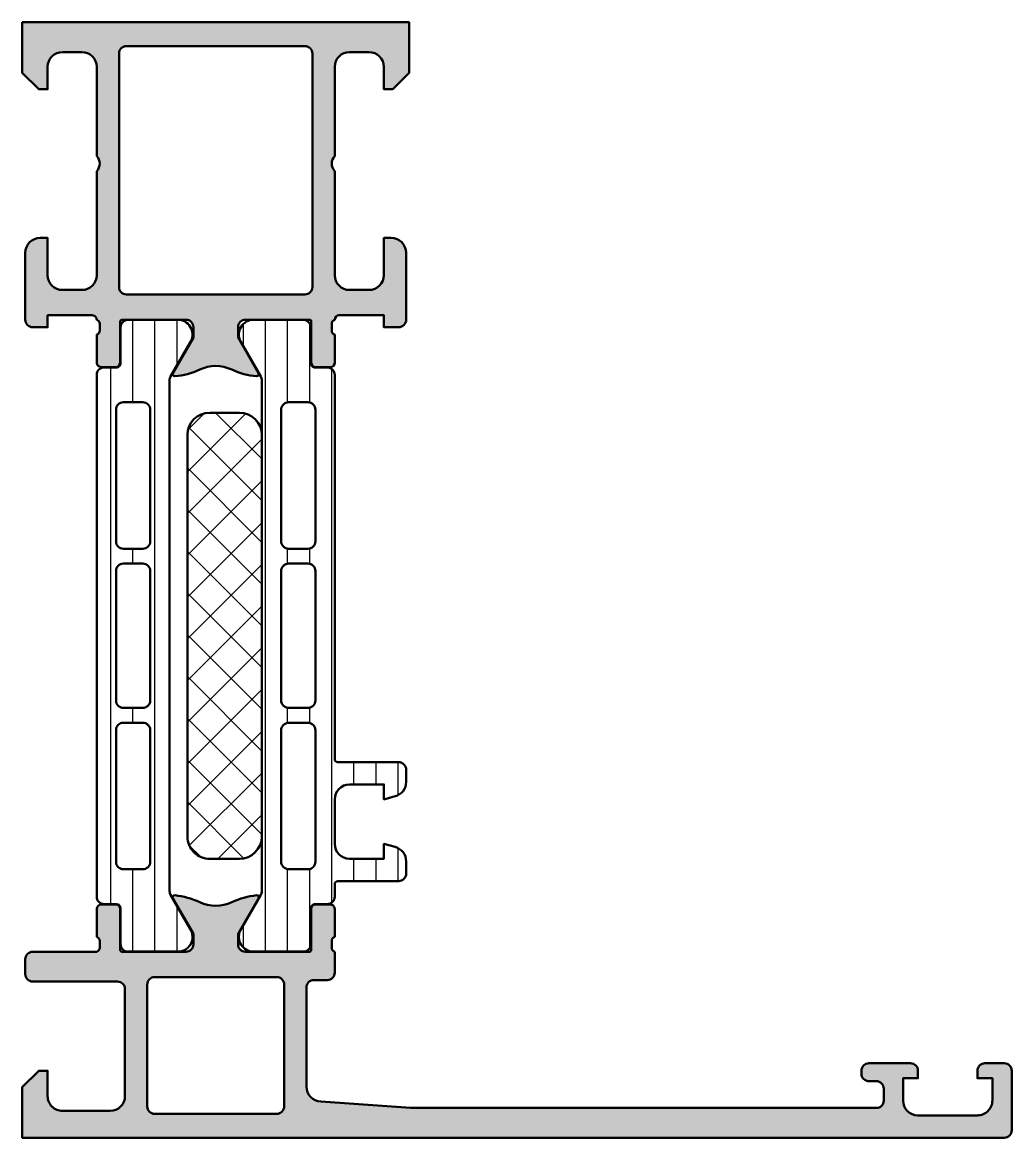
# Model space of a CAD drawing. Extents: x 0 to 66.5, y 0 to 75.
import ezdxf

# ---------------------------------------------------------------- set-up
doc = ezdxf.new("R2010")
doc.units = 0
for name, color, linetype, lineweight in [('0S-Alu contour', 7, 'Continuous', 50), ('0S-Alu hatch', 252, 'Continuous', 25), ('0S-Plastic contour', 254, 'Continuous', 50), ('0S-Plastic hatch', 253, 'Continuous', 25), ('0S-PT contour', 91, 'Continuous', 50), ('0S-PT hatch', 103, 'Continuous', 25)]:
    doc.layers.add(name, color=color, linetype=linetype, lineweight=lineweight)
pattern_1 = [(90, (0, 0), (-1.4859, 0), [])]

# ---------------------------------------------------------------- blocks, each defined once
blk = doc.blocks.new('357420__73B0AA27_0BFA_4C5D_972F_534BCFFB3D1E_')
at = {"layer": '0S-Alu hatch'}
h = blk.add_hatch(color=256, dxfattribs=at)
edge = h.paths.add_edge_path()
edge.add_line((0.7000961060550682, 10.5001670015794), (6.399999916079102, 10.50016700157939))
edge.add_ellipse((6.400003555435736, 10.00017064093603), major_axis=(-0.4999963606566139, 0), ratio=1, start_angle=179.9995829571355, end_angle=270.00041704258604, ccw=False)
edge.add_line((6.899999916079105, 10.00016700157928), (6.899999916079332, 2.799970530174477))
edge.add_ellipse((5.899980092931253, 2.799990353322445), major_axis=(-1.000019823344554, 0), ratio=1, start_angle=90.00113576018077, end_angle=179.9988642393878, ccw=False)
edge.add_line((5.899999916078873, 1.799970530174366), (2.700012123110125, 1.799970530174366))
edge.add_ellipse((2.69998110767923, 2.799939395537656), major_axis=(-0.9999688658442838, 0), ratio=1, start_angle=-0.0017839387354001701, end_angle=90.00177710861908, ccw=False)
edge.add_line((1.700012242319644, 2.799970530174366), (1.699981689453124, 4.500000000000115))
edge.add_line((1.699981689453124, 4.500000000000115), (1.100006103515397, 4.500000000000115))
edge.add_line((1.100006103515397, 4.500000000000115), (2.274e-13, 3.399993896484147))
edge.add_line((2.274e-13, 3.399993896484147), (0, 0))
edge.add_line((0, 0), (66.00000000000001, 1.137e-13))
edge.add_arc((65.99993251248246, 0.5000674875176435), 0.50006749207148, 270.0077324561159, 359.992267543883)
edge.add_line((66.49999999999999, 0.5000000000001278), (66.5, 4.500000000000113))
edge.add_arc((65.99993251248247, 4.499932512482587), 0.5000674920714767, 0.0077324561169704, 89.99226754388734)
edge.add_line((66, 5.000000000000113), (64.699951171875, 5.000000000000113))
edge.add_arc((64.69998807066418, 4.499963101210937), 0.5000369001505963, 90.00422797775568, 179.9957720223886)
edge.add_line((64.199951171875, 4.500000000000113), (64.199951171875, 4.000000000000113))
edge.add_line((64.199951171875, 4.000000000000113), (65.19995117187523, 4.000000000000113))
edge.add_line((65.19995117187523, 4.000000000000113), (65.199951171875, 2.500000000000217))
edge.add_ellipse((64.19998814556857, 2.499963026306543), major_axis=(-0.9999630269899842, 0), ratio=1, start_angle=89.99788148507719, end_angle=180.0021185150526, ccw=False)
edge.add_line((64.199951171875, 1.500000000000111), (60.199951171875, 1.500000000000113))
edge.add_ellipse((60.20002804158417, 2.500076869709289), major_axis=(-1.000076872663424, 0), ratio=1, start_angle=0.004403971451608868, end_angle=89.99559602863252, ccw=False)
edge.add_line((59.199951171875, 2.500000000000113), (59.199951171875, 4.000000000000113))
edge.add_line((59.199951171875, 4.000000000000113), (60.199951171875, 4.000000000000113))
edge.add_line((60.199951171875, 4.000000000000113), (60.199951171875, 4.500000000000127))
edge.add_arc((59.70000864667783, 4.50005747480294), 0.4999425285009028, 359.9934131156214, 450.0065868843893)
edge.add_line((59.69995117187502, 5.00000000000011), (56.89996337890625, 5.000000000000114))
edge.add_arc((56.89996337890628, 4.500000000000091), 0.5000000000000231, 90.00000000000325, 180)
edge.add_line((56.39996337890625, 4.500000000000091), (56.39996337890625, 4.300000000000096))
edge.add_arc((56.89996337890624, 4.300000000000101), 0.4999999999999929, 180, 270.0000000000008)
edge.add_line((56.89996337890625, 3.800000000000109), (57.39996337890646, 3.800000000000111))
edge.add_ellipse((57.39992827974067, 3.299964900834741), major_axis=(-0.5000351003972348, 0), ratio=1, start_angle=180.0040217857437, end_angle=269.9959782141998, ccw=False)
edge.add_line((57.89996337890602, 3.30000000000022), (57.89996337890625, 2.499996948242416))
edge.add_ellipse((57.39994681544697, 2.500013511701575), major_axis=(-0.5000165637336152, 0), ratio=1, start_angle=90.00189796974507, end_angle=179.9981020302675, ccw=False)
edge.add_line((57.39996337890623, 1.999996948242299), (26.09996948242188, 1.999996948242411))
edge.add_line((26.09996948242188, 1.999996948242411), (20.0615118617744, 2.432393580288248))
edge.add_ellipse((20.09996792191834, 3.431613265155136), major_axis=(-0.9999594227703823, 0), ratio=1, start_angle=0, end_angle=87.79599713642813, ccw=False)
edge.add_line((19.10000849914795, 3.431613265155137), (19.10000849914796, 10.09996547570049))
edge.add_ellipse((19.60000849914796, 10.09996547570049), major_axis=(-0.4999999999999965, 0), ratio=1, start_angle=270.0000000000004, end_angle=360, ccw=False)
edge.add_line((19.60000849914795, 10.59996547570049), (20.50000849914795, 10.59996547570049))
edge.add_arc((20.50000849914795, 11.09996547570049), 0.5, 270, 360)
edge.add_line((21.00000849914795, 11.09996547570049), (21.00000849914795, 12.5000296724774))
edge.add_ellipse((21.078844945691, 12.76755026447053), major_axis=(-0.2788950563274398, 0), ratio=1, start_angle=-1.1645893740985116, end_angle=73.58012358050672, ccw=False)
edge.add_line((20.80000749914795, 12.77321867246891), (20.80000749914795, 13.2268126724689))
edge.add_ellipse((21.07887559479113, 13.23247333194596), major_axis=(-0.2789255417371576, 0), ratio=1, start_angle=-73.57540544464553, end_angle=1.1628700728862214, ccw=False)
edge.add_line((21.00000849914795, 13.50001667246891), (21.00000849914795, 15.38002767247742))
edge.add_arc((20.70000849914795, 15.38002767247742), 0.2999999999999971, 0, 90.00000000000067)
edge.add_line((20.70000849914795, 15.68002767247741), (19.72003418010516, 15.68002767247742))
edge.add_arc((19.72003418010516, 15.38002767247742), 0.2999999999999954, 90.00000000000067, 180)
edge.add_line((19.42003418010517, 15.38002767247742), (19.42003418010516, 12.62002967247742))
edge.add_ellipse((19.30003418010516, 12.62002967247742), major_axis=(-0.1200000000000081, 0), ratio=1, start_angle=90, end_angle=180, ccw=False)
edge.add_line((19.30003418010516, 12.50002967247741), (15.00000849914795, 12.50002967247741))
edge.add_ellipse((15.00000849914795, 13.00002967247741), major_axis=(-0.5000000000000018, 0), ratio=1, start_angle=0, end_angle=90, ccw=False)
edge.add_line((14.50000849914795, 13.00002967247741), (14.50000849914795, 13.70002967247741))
edge.add_line((14.50000849914795, 13.70002967247741), (15.88150395677032, 16.09284999550496))
edge.add_arc((15.76188871449966, 16.16190988782911), 0.1381197846482991, 329.999999999999, 455.6225775507931)
edge.add_arc((16.23823174032175, 11.32342081062961), 4.99999999999999, 95.6225775507935, 115.5795029589864)
edge.add_ellipse((13.0000084991484, 18.08832363626758), major_axis=(-2.5, 0), ratio=1, start_angle=64.420497041006, end_angle=115.5795029589863, ccw=False)
edge.add_arc((9.761785257974148, 11.32342081063003), 5.000000000000001, 64.42049704100613, 84.37742244920638)
edge.add_arc((10.23812828379625, 16.16190988782953), 0.1381197846483021, 84.37742244920574, 210.0000000000003)
edge.add_line((10.11851304152559, 16.09284999550538), (11.50000849914795, 13.70002967247783))
edge.add_line((11.50000849914795, 13.70002967247783), (11.50000849914795, 13.00002967247783))
edge.add_ellipse((11.00000849914795, 13.00002967247783), major_axis=(-0.5, 0), ratio=1, start_angle=90.00000000000023, end_angle=180, ccw=False)
edge.add_line((11.00000849914795, 12.50002967247783), (6.699982818190744, 12.50002967247783))
edge.add_ellipse((6.699982818190743, 12.62002967247783), major_axis=(-0.1199999999999992, 0), ratio=1, start_angle=0, end_angle=90.0000000000004, ccw=False)
edge.add_line((6.579982818190744, 12.62002967247783), (6.579982818190743, 15.38002767247784))
edge.add_arc((6.279982818190746, 15.38002767247784), 0.2999999999999971, 0, 90.00000000000033)
edge.add_line((6.279982818190744, 15.68002767247783), (5.300008499147958, 15.68002767247783))
edge.add_arc((5.300008499147958, 15.38002767247783), 0.3000000000000007, 90, 180)
edge.add_line((5.000008499147957, 15.38002767247783), (5.000008499147958, 13.50001667246932))
edge.add_ellipse((4.921141403504792, 13.23247333194638), major_axis=(-0.278925541737147, 0), ratio=1, start_angle=178.8371299271139, end_angle=253.5754054446455, ccw=False)
edge.add_line((5.200009499147958, 13.22681267246932), (5.200009499147958, 12.77321867246931))
edge.add_ellipse((4.921172052604914, 12.76755026447095), major_axis=(-0.2788950563274307, 0), ratio=1, start_angle=106.4198764194916, end_angle=181.1645893740969, ccw=False)
edge.add_line((5.000008499147954, 12.50002967247783), (0.700096106054617, 12.50002967247795))
edge.add_arc((0.7000991807259238, 12.00002662760937), 0.5000030448780278, 90.00035232923295, 179.9996510843221)
edge.add_line((0.2000961358571672, 12.00002967247805), (0.2000961358571658, 11.00016700157939))
edge.add_arc((0.7000991807262001, 11.00017004644825), 0.5000030448783055, 180.0003489156779, 269.9996476707871)
edge = h.paths.add_edge_path()
edge.add_line((8.400016700747072, 2.099973581932179), (8.400016700747074, 10.29996242394267))
edge.add_ellipse((8.900016700747074, 10.29996242394267), major_axis=(-0.5, 0), ratio=1, start_angle=270, end_angle=360, ccw=False)
edge.add_line((8.900016700747074, 10.79996242394267), (17.10001460266357, 10.79996242394267))
edge.add_ellipse((17.10001460266358, 10.29996242394267), major_axis=(-0.5, 0), ratio=1, start_angle=180, end_angle=270.0000000000004, ccw=False)
edge.add_line((17.60001460266358, 10.29996242394267), (17.60001460266358, 2.099973581932177))
edge.add_ellipse((17.10001460266358, 2.09997358193218), major_axis=(-0.5, 0), ratio=1, start_angle=89.9999999999996, end_angle=180, ccw=False)
edge.add_line((17.10001460266357, 1.59997358193218), (8.900016700747072, 1.599973581932179))
edge.add_ellipse((8.900016700747072, 2.099973581932179), major_axis=(-0.5, 0), ratio=1, start_angle=0, end_angle=90, ccw=False)
at = {"layer": '0S-Alu contour', "color": 7}
for points in [[(10.11851304152559, 16.09284999550538), (11.50000849914795, 13.70002967247783), (11.50000849914795, 13.00002967247783)], [(14.50000849914795, 13.00002967247741), (14.50000849914795, 13.70002967247741), (15.88150395677032, 16.09284999550496)], [(5.000008499147957, 15.38002767247783), (5.000008499147958, 13.50001667246932)], [(6.279982818190744, 15.68002767247783), (5.300008499147958, 15.68002767247783)], [(6.579982818190744, 12.62002967247783), (6.579982818190743, 15.38002767247784)], [(19.42003418010517, 15.38002767247742), (19.42003418010516, 12.62002967247742)], [(20.70000849914795, 15.68002767247741), (19.72003418010516, 15.68002767247742)], [(21.00000849914795, 13.50001667246891), (21.00000849914795, 15.38002767247742)], [(5.200009499147958, 13.22681267246932), (5.200009499147958, 12.77321867246931)], [(20.80000749914795, 12.77321867246891), (20.80000749914795, 13.2268126724689)], [(0.2000961358571672, 12.00002967247805), (0.2000961358571658, 11.00016700157939)], [(5.000008499147954, 12.50002967247783), (0.700096106054617, 12.50002967247795)], [(11.00000849914795, 12.50002967247783), (6.699982818190744, 12.50002967247783)], [(19.30003418010516, 12.50002967247741), (15.00000849914795, 12.50002967247741)], [(21.00000849914795, 11.09996547570049), (21.00000849914795, 12.5000296724774)], [(0.7000961060550682, 10.5001670015794), (6.399999916079102, 10.50016700157939)], [(8.900016700747074, 10.79996242394267), (17.10001460266357, 10.79996242394267)], [(19.60000849914795, 10.59996547570049), (20.50000849914795, 10.59996547570049)], [(6.899999916079105, 10.00016700157928), (6.899999916079332, 2.799970530174477)], [(8.400016700747072, 2.099973581932179), (8.400016700747074, 10.29996242394267)], [(17.60001460266358, 10.29996242394267), (17.60001460266358, 2.099973581932177)], [(19.10000849914795, 3.431613265155137), (19.10000849914796, 10.09996547570049)], [(59.69995117187502, 5.00000000000011), (56.89996337890625, 5.000000000000114)], [(66, 5.000000000000113), (64.699951171875, 5.000000000000113)], [(1.700012242319644, 2.799970530174366), (1.699981689453124, 4.500000000000115), (1.100006103515397, 4.500000000000115), (2.274e-13, 3.399993896484147), (0, 0), (66.00000000000001, 1.137e-13)], [(56.39996337890625, 4.500000000000091), (56.39996337890625, 4.300000000000096)], [(56.89996337890625, 3.800000000000109), (57.39996337890646, 3.800000000000111)], [(59.199951171875, 2.500000000000113), (59.199951171875, 4.000000000000113), (60.199951171875, 4.000000000000113), (60.199951171875, 4.500000000000127)], [(64.199951171875, 4.500000000000113), (64.199951171875, 4.000000000000113), (65.19995117187523, 4.000000000000113), (65.199951171875, 2.500000000000217)], [(66.49999999999999, 0.5000000000001278), (66.5, 4.500000000000113)], [(57.89996337890602, 3.30000000000022), (57.89996337890625, 2.499996948242416)], [(57.39996337890623, 1.999996948242299), (26.09996948242188, 1.999996948242411), (20.0615118617744, 2.432393580288248)], [(5.899999916078873, 1.799970530174366), (2.700012123110125, 1.799970530174366)], [(17.10001460266357, 1.59997358193218), (8.900016700747072, 1.599973581932179)], [(64.199951171875, 1.500000000000111), (60.199951171875, 1.500000000000113)]]:
    blk.add_lwpolyline(points, dxfattribs=at)
for centre, radius, start, end in [((10.23812828379625, 16.16190988782953), 0.1381197846483021, 84.37742244920574, 210.0000000000003), ((9.761785257974148, 11.32342081063003), 5.000000000000001, 64.42049704100613, 84.37742244920638), ((16.23823174032175, 11.32342081062961), 4.99999999999999, 95.6225775507935, 115.5795029589864), ((15.76188871449966, 16.16190988782911), 0.1381197846482991, 329.999999999999, 95.6225775507931), ((5.300008499147958, 15.38002767247783), 0.3000000000000007, 90, 180), ((6.279982818190746, 15.38002767247784), 0.2999999999999971, 0, 90.00000000000033), ((19.72003418010516, 15.38002767247742), 0.2999999999999954, 90.00000000000067, 180), ((20.70000849914795, 15.38002767247742), 0.2999999999999971, 0, 90.00000000000067), ((0.7000991807259238, 12.00002662760937), 0.5000030448780278, 90.00035232923295, 179.9996510843221), ((0.7000991807262001, 11.00017004644825), 0.5000030448783055, 180.0003489156779, 269.9996476707871), ((20.50000849914795, 11.09996547570049), 0.5, 270, 0), ((56.89996337890628, 4.500000000000091), 0.5000000000000231, 90.00000000000325, 180), ((59.70000864667783, 4.50005747480294), 0.4999425285009028, 359.9934131156214, 90.0065868843893), ((64.69998807066418, 4.499963101210937), 0.5000369001505963, 90.00422797775568, 179.9957720223886), ((65.99993251248247, 4.499932512482587), 0.5000674920714767, 0.0077324561169704, 89.99226754388734), ((56.89996337890624, 4.300000000000101), 0.4999999999999929, 180, 270.0000000000008), ((65.99993251248246, 0.5000674875176435), 0.50006749207148, 270.0077324561159, 359.992267543883)]:
    blk.add_arc(centre, radius, start, end, dxfattribs=at)
at = {"layer": '0S-Alu contour', "color": 7, "extrusion": (0, 0, -1)}
for centre, radius, start, end in [((-13.0000084991484, 18.08832363626758), 2.5, 244.4204970410137, 295.579502958994), ((-4.921141403504792, 13.23247333194638), 0.278925541737147, 106.4245945553545, 181.1628700728862), ((-4.921172052604914, 12.76755026447095), 0.2788950563274307, 178.8354106259031, 253.5801235805084), ((-11.00000849914795, 13.00002967247783), 0.5, 180, 269.9999999999998), ((-15.00000849914795, 13.00002967247741), 0.5000000000000018, 270, 0), ((-21.078844945691, 12.76755026447053), 0.2788950563274398, 286.4198764194934, 1.164589374098488), ((-21.07887559479113, 13.23247333194596), 0.2789255417371576, 358.8371299271138, 73.57540544464557), ((-6.699982818190743, 12.62002967247783), 0.1199999999999992, 269.9999999999996, 0), ((-19.30003418010516, 12.62002967247742), 0.1200000000000081, 180, 270), ((-6.400003555435736, 10.00017064093603), 0.4999963606566139, 89.99958295741395, 180.0004170428646), ((-8.900016700747074, 10.29996242394267), 0.5, 0, 90), ((-17.10001460266358, 10.29996242394267), 0.5, 89.99999999999959, 180), ((-19.60000849914796, 10.09996547570049), 0.4999999999999965, 0, 89.99999999999959), ((-57.39992827974067, 3.299964900834741), 0.5000351003972348, 90.00402178580023, 179.9959782142563), ((-20.09996792191834, 3.431613265155136), 0.9999594227703823, 272.204002863572, 0), ((-2.69998110767923, 2.799939395537656), 0.9999688658442838, 269.9982228913809, 0.0017839387354142), ((-5.899980092931253, 2.799990353322445), 1.000019823344554, 180.0011357606123, 269.9988642398192), ((-57.39994681544697, 2.500013511701575), 0.5000165637336152, 180.0018979697325, 269.9981020302549), ((-60.20002804158417, 2.500076869709289), 1.000076872663424, 270.0044039713675, 359.9955960285484), ((-64.19998814556857, 2.499963026306543), 0.9999630269899842, 179.9978814849474, 270.0021185149228), ((-8.900016700747072, 2.099973581932179), 0.5, 270, 0), ((-17.10001460266358, 2.09997358193218), 0.5, 180, 270.0000000000004)]:
    blk.add_arc(centre, radius, start, end, dxfattribs=at)
blk = doc.blocks.new('366250__138AEC0D_5591_40CC_8EE8_2FB9324A7623_')
at = {"layer": '0S-PT hatch'}
h = blk.add_hatch(dxfattribs=at)
h.set_pattern_fill('ANSI37', color=256, scale=0.625, angle=90, style=0)
h.set_pattern_definition([(135, (0, 0), (-1.403165018917055, -1.403165018917055), []), (225, (0, 0), (1.403165018917055, -1.403165018917055), [])])
edge = h.paths.add_edge_path()
edge.add_arc((12.59754275094912, 47.25110627744207), 1.5, 90, 180)
edge.add_line((11.09754275094912, 47.25110627744207), (11.09754275094911, 20.25110627744208))
edge.add_arc((12.59754275094911, 20.25110627744208), 1.500000000000003, 180, 270.0000000000001)
edge.add_line((12.59754275094912, 18.75110627744208), (14.59754275094911, 18.75110627744208))
edge.add_arc((14.59754275094911, 20.25110627744208), 1.5, 270.0000000000001, 360)
edge.add_line((16.09754275094911, 20.25110627744208), (16.09754275094912, 47.25110627744207))
edge.add_arc((14.59754275094912, 47.25110627744207), 1.5, 0, 90)
edge.add_line((14.59754275094912, 48.75110627744208), (12.59754275094912, 48.75110627744208))
at = {"layer": '0S-PT contour', "color": 7}
for points in [[(14.59754275094912, 48.75110627744208), (12.59754275094912, 48.75110627744208)], [(11.09754275094912, 47.25110627744207), (11.09754275094911, 20.25110627744208)], [(16.09754275094911, 20.25110627744208), (16.09754275094912, 47.25110627744207)], [(12.59754275094912, 18.75110627744208), (14.59754275094911, 18.75110627744208)]]:
    blk.add_lwpolyline(points, dxfattribs=at)
for centre, radius, start, end in [((12.59754275094912, 47.25110627744207), 1.5, 90, 180), ((14.59754275094912, 47.25110627744207), 1.5, 0, 90), ((12.59754275094911, 20.25110627744208), 1.500000000000003, 180, 270.0000000000001), ((14.59754275094911, 20.25110627744208), 1.5, 270.0000000000001, 0)]:
    blk.add_arc(centre, radius, start, end, dxfattribs=at)
blk = doc.blocks.new('284027__33040FED_1DD2_4036_874A_FB55A384877D___8FEE72D0_3865_44B9_8941_0249F915F040_')
at = {"layer": '0S-Plastic hatch'}
h = blk.add_hatch(dxfattribs=at)
h.set_pattern_fill('ANSI31', color=256, scale=0.4680000000000001, angle=45, style=0)
h.set_pattern_definition(pattern_1)
edge = h.paths.add_edge_path()
edge.add_line((20.99874185858973, 51.2925154481172), (20.99876477990981, 25.4511636264466))
edge.add_arc((21.20290364553184, 25.4552824252859), 0.2041804127758791, 181.1558689438039, 269.5149389343862)
edge.add_line((21.20117509263694, 25.25110932944265), (25.30117509262485, 25.25110932944266))
edge.add_ellipse((25.30117509262485, 24.75110932944271), major_axis=(-0.4999999999999467, 0), ratio=1, start_angle=180, end_angle=270.0000000000004, ccw=False)
edge.add_line((25.8011750926248, 24.7511093294427), (25.80117509262479, 23.92036010605505))
edge.add_ellipse((24.80117509262472, 23.92036010605506), major_axis=(-1.000000000000067, 0), ratio=1, start_angle=104.99999999906561, end_angle=180, ccw=False)
edge.add_line((25.05999413771151, 22.95443427976171), (24.30117509262486, 22.75110932944265))
edge.add_line((24.30117509262486, 22.75110932944265), (24.30117509262486, 23.75110932944265))
edge.add_line((24.30117509262486, 23.75110932944265), (22.00117509263578, 23.75110932944265))
edge.add_arc((22.00288412647752, 22.74698335676506), 1.004127427074073, 90.09751797512311, 179.7701403215255)
edge.add_line((20.99876477990981, 22.75101171261201), (20.99876477990981, 19.7511333584686))
edge.add_arc((22.00288433835771, 19.75523581364429), 1.004127938958017, 180.2340877213095, 269.9024699847285)
edge.add_line((22.00117509263736, 18.75110932944265), (24.30117509262485, 18.75110932944264))
edge.add_line((24.30117509262485, 18.75110932944264), (24.30117509262497, 19.75110932944259))
edge.add_line((24.30117509262497, 19.75110932944259), (25.05999413774731, 19.54778437908386))
edge.add_ellipse((24.80117509262493, 18.58185855280067), major_axis=(-0.9999999999994582, 0), ratio=1, start_angle=180, end_angle=254.9999999988138, ccw=False)
edge.add_line((25.80117509262439, 18.58185855280123), (25.80117509262486, 17.75110932944292))
edge.add_ellipse((25.30117509262485, 17.75110932944265), major_axis=(-0.5000000000000036, 0), ratio=1, start_angle=89.9999999999996, end_angle=180, ccw=False)
edge.add_line((25.30117509262485, 17.25110932944264), (21.20117509263648, 17.25110932944265))
edge.add_arc((21.20117509263648, 17.05110932944266), 0.1999999999999886, 90, 180)
edge.add_line((21.00117509263649, 17.05110932944266), (20.99985454764656, 16.21003708431472))
edge.add_ellipse((20.49985722698078, 16.21001629511207), major_axis=(-0.4999973210979703, 0), ratio=1, start_angle=90.00202407690779, end_angle=180.0023822800019, ccw=False)
edge.add_line((20.49987489028932, 15.71001897432609), (19.68954159374254, 15.70999034784361))
edge.add_arc((19.68955219178449, 15.40999034803081), 0.2999999999999968, 90.0020240769172, 180.0020752885906)
edge.add_line((19.38955219198128, 15.40997948184571), (19.38997107219408, 13.00998111245452))
edge.add_ellipse((18.88997509517908, 13.00996036258809), major_axis=(-0.4999959774455611, 0), ratio=1, start_angle=90.00208723675058, end_angle=180.0023777786117, ccw=False)
edge.add_line((18.88999330960932, 12.5099643854743), (15.41344906999298, 12.50983773791777))
edge.add_ellipse((15.5557238669072, 13.49966096659419), major_axis=(-0.9999960709244792, 0), ratio=1, start_angle=-32.72494080195338, end_angle=81.82046724598621, ccw=False)
edge.add_line((14.71445163624842, 14.04026542068867), (16.03283863403548, 16.3239700219438))
edge.add_arc((15.59981686239481, 16.57395431202055), 0.5000000000000057, 330.0020786985417, 360.0018117430833)
edge.add_line((16.09981686214484, 16.57397012246377), (16.09873054975163, 50.92823783252583))
edge.add_arc((15.59873055000155, 50.92822202208257), 0.5000000000000508, 0.0018117430833341, 30.00207189723085)
edge.add_line((16.03173421125359, 51.17823768027697), (14.71318178179717, 53.46184676952637))
edge.add_ellipse((15.55441484801744, 54.00251216527687), major_axis=(-0.9999960709244797, 0), ratio=1, start_angle=-81.81631665021422, end_angle=32.729091397724176, ccw=False)
edge.add_line((15.41206834713567, 54.99232508474757), (18.88861237838116, 54.99245173231045))
edge.add_ellipse((18.8886305928114, 54.49245575519663), major_axis=(-0.4999959774455875, 0), ratio=1, start_angle=179.9941505605964, end_angle=270.00208723675064, ccw=False)
edge.add_line((19.38862656765132, 54.49240470961906), (19.3883815508035, 52.09251432681124))
edge.add_arc((19.68838154924003, 52.09248369866523), 0.2999999999999983, 179.9941504549235, 270.0020752978848)
edge.add_line((19.68839241547434, 51.79248369886202), (20.49872687418335, 51.79251232540043))
edge.add_ellipse((20.49874453749195, 51.29251500461444), major_axis=(-0.4999973210979737, 0), ratio=1, start_angle=180.0000508192582, end_angle=270.0020240769155, ccw=False)
edge = h.paths.add_edge_path()
edge.add_line((19.69929315977813, 40.10110308596141), (19.69929315977812, 48.9510969787501))
edge.add_arc((19.19929315769049, 48.95109697875012), 0.5000000020876314, 0, 89.99999999999959)
edge.add_line((19.19929315769049, 49.45109698083776), (17.8992788391635, 49.45109698057632))
edge.add_arc((17.89927883926915, 48.95110061991971), 0.4999963606566098, 90.00000001210594, 180)
edge.add_line((17.39928247861254, 48.95110061991971), (17.39928247861254, 40.10109944472201))
edge.add_arc((17.89927883926904, 40.10109944472201), 0.4999963606565033, 180, 270.0000000000012)
edge.add_line((17.89927883926905, 39.60110308406552), (19.19927658493851, 39.60110308407877))
edge.add_arc((19.19929315762082, 40.10110308596141), 0.5000000021573007, 269.998100910504, 360)
edge = h.paths.add_edge_path()
edge.add_line((17.39928247861539, 38.1011030847772), (17.39928247861539, 29.40109698126154))
edge.add_arc((17.89928247861539, 29.40109698126154), 0.4999999999999929, 180, 270)
edge.add_line((17.89928247861539, 28.90109698126155), (19.19929315976774, 28.90109698126154))
edge.add_arc((19.19929315976774, 29.40109698126154), 0.4999999999999965, 270.0000000000004, 360)
edge.add_line((19.69929315976774, 29.40109698126154), (19.69929315976775, 38.10110308477721))
edge.add_arc((19.19929315976775, 38.10110308477722), 0.5000000000000036, 0, 90.0000000000004)
edge.add_line((19.19929315976775, 38.60110308477722), (17.8992824786154, 38.60110308477721))
edge.add_arc((17.8992824786154, 38.1011030847772), 0.5000000000000142, 90.00000000000081, 180)
edge = h.paths.add_edge_path()
edge.add_line((17.39928247860216, 27.40110062061822), (17.3992824786154, 18.55111834356627))
edge.add_arc((17.89929773740445, 18.55111834356627), 0.5000152587890554, 180, 270)
edge.add_line((17.89929773740445, 18.05110308477722), (19.19930841855681, 18.05110308477722))
edge.add_arc((19.19930841855681, 18.55108782598814), 0.4999847412109269, 269.9999999999996, 360)
edge.add_line((19.69929315976774, 18.55108782598815), (19.69929315976774, 27.40109697944858))
edge.add_arc((19.19929315768012, 27.40109697944858), 0.5000000020876209, 0, 89.9999999994162)
edge.add_line((19.19929315768521, 27.9010969815362), (17.89927883925872, 27.90109698127479))
edge.add_arc((17.89927883925872, 27.40110062061822), 0.4999963606565672, 90, 180)
at = {"layer": '0S-Alu contour', "color": 7}
for points in [[(17.39928247861254, 48.95110061991971), (17.39928247861254, 40.10109944472201)], [(19.19929315769049, 49.45109698083776), (17.8992788391635, 49.45109698057632)], [(19.69929315977813, 40.10110308596141), (19.69929315977812, 48.9510969787501)], [(17.89927883926905, 39.60110308406552), (19.19927658493851, 39.60110308407877)], [(19.19929315976775, 38.60110308477722), (17.8992824786154, 38.60110308477721)], [(17.39928247861539, 38.1011030847772), (17.39928247861539, 29.40109698126154)], [(19.69929315976774, 29.40109698126154), (19.69929315976775, 38.10110308477721)], [(17.89928247861539, 28.90109698126155), (19.19929315976774, 28.90109698126154)], [(19.19929315768521, 27.9010969815362), (17.89927883925872, 27.90109698127479)], [(17.39928247860216, 27.40110062061822), (17.3992824786154, 18.55111834356627)], [(19.69929315976774, 18.55108782598815), (19.69929315976774, 27.40109697944858)], [(17.89929773740445, 18.05110308477722), (19.19930841855681, 18.05110308477722)]]:
    blk.add_lwpolyline(points, dxfattribs=at)
for centre, radius, start, end in [((17.89927883926915, 48.95110061991971), 0.4999963606566098, 90.00000001210594, 180), ((19.19929315769049, 48.95109697875012), 0.5000000020876314, 0, 89.99999999999959), ((17.89927883926904, 40.10109944472201), 0.4999963606565033, 180, 270.0000000000012), ((19.19929315762082, 40.10110308596141), 0.5000000021573007, 269.998100910504, 0), ((17.8992824786154, 38.1011030847772), 0.5000000000000142, 90.00000000000081, 180), ((19.19929315976775, 38.10110308477722), 0.5000000000000036, 0, 90.0000000000004), ((17.89928247861539, 29.40109698126154), 0.4999999999999929, 180, 270), ((19.19929315976774, 29.40109698126154), 0.4999999999999965, 270.0000000000004, 0), ((17.89927883925872, 27.40110062061822), 0.4999963606565672, 90, 180), ((19.19929315768012, 27.40109697944858), 0.5000000020876209, 0, 89.9999999994162), ((17.89929773740445, 18.55111834356627), 0.5000152587890554, 180, 270), ((19.19930841855681, 18.55108782598814), 0.4999847412109269, 269.9999999999996, 0)]:
    blk.add_arc(centre, radius, start, end, dxfattribs=at)
at = {"layer": '0S-Plastic contour', "color": 7}
for points in [[(15.41206834713567, 54.99232508474757), (18.88861237838116, 54.99245173231045)], [(19.38862656765132, 54.49240470961906), (19.3883815508035, 52.09251432681124)], [(16.03173421125359, 51.17823768027697), (14.71318178179717, 53.46184676952637)], [(19.68839241547434, 51.79248369886202), (20.49872687418335, 51.79251232540043)], [(20.99874185858973, 51.2925154481172), (20.99876477990981, 25.4511636264466)], [(16.09981686214484, 16.57397012246377), (16.09873054975163, 50.92823783252583)], [(21.20117509263694, 25.25110932944265), (25.30117509262485, 25.25110932944266)], [(25.8011750926248, 24.7511093294427), (25.80117509262479, 23.92036010605505)], [(25.05999413771151, 22.95443427976171), (24.30117509262486, 22.75110932944265), (24.30117509262486, 23.75110932944265), (22.00117509263578, 23.75110932944265)], [(20.99876477990981, 22.75101171261201), (20.99876477990981, 19.7511333584686)], [(22.00117509263736, 18.75110932944265), (24.30117509262485, 18.75110932944264), (24.30117509262497, 19.75110932944259), (25.05999413774731, 19.54778437908386)], [(25.80117509262439, 18.58185855280123), (25.80117509262486, 17.75110932944292)], [(25.30117509262485, 17.25110932944264), (21.20117509263648, 17.25110932944265)], [(21.00117509263649, 17.05110932944266), (20.99985454764656, 16.21003708431472)], [(14.71445163624842, 14.04026542068867), (16.03283863403548, 16.3239700219438)], [(19.38955219198128, 15.40997948184571), (19.38997107219408, 13.00998111245452)], [(20.49987489028932, 15.71001897432609), (19.68954159374254, 15.70999034784361)], [(18.88999330960932, 12.5099643854743), (15.41344906999298, 12.50983773791777)]]:
    blk.add_lwpolyline(points, dxfattribs=at)
at = {"layer": '0S-Plastic contour', "color": 7, "extrusion": (0, 0, -1)}
for centre, radius, start, end in [((-15.55441484801744, 54.00251216527687), 0.9999960709244797, 327.2709086022758, 81.81631665021425), ((-18.8886305928114, 54.49245575519663), 0.4999959774455876, 89.99791276324936, 180.0058494394036), ((-20.49874453749195, 51.29251500461444), 0.4999973210979737, 89.99797592308445, 179.9999491807418), ((-25.30117509262485, 24.75110932944271), 0.4999999999999467, 89.99999999999959, 180), ((-24.80117509262472, 23.92036010605506), 1.000000000000067, 180, 255.0000000009344), ((-24.80117509262493, 18.58185855280067), 0.9999999999994582, 105.0000000011862, 180), ((-25.30117509262485, 17.75110932944265), 0.5000000000000036, 180, 270.0000000000004), ((-20.49985722698078, 16.21001629511207), 0.4999973210979704, 179.9976177199981, 269.9979759230922), ((-15.5557238669072, 13.49966096659419), 0.9999960709244792, 278.1795327540138, 32.72494080195339), ((-18.88997509517908, 13.00996036258809), 0.4999959774455611, 179.9976222213883, 269.9979127632494)]:
    blk.add_arc(centre, radius, start, end, dxfattribs=at)
at = {"layer": '0S-Plastic contour', "color": 7}
for centre, radius, start, end in [((19.68838154924003, 52.09248369866523), 0.2999999999999983, 179.9941504549235, 270.0020752978848), ((15.59873055000155, 50.92822202208257), 0.5000000000000508, 0.0018117430833341, 30.00207189723085), ((21.20290364553184, 25.4552824252859), 0.2041804127758791, 181.1558689438039, 269.5149389343862), ((22.00288412647752, 22.74698335676506), 1.004127427074073, 90.09751797512311, 179.7701403215255), ((22.00288433835771, 19.75523581364429), 1.004127938958017, 180.2340877213095, 269.9024699847285), ((21.20117509263648, 17.05110932944266), 0.1999999999999886, 90, 180), ((15.59981686239481, 16.57395431202055), 0.5000000000000057, 330.0020786985417, 0.0018117430833341), ((19.68955219178449, 15.40999034803081), 0.2999999999999968, 90.0020240769172, 180.0020752885906)]:
    blk.add_arc(centre, radius, start, end, dxfattribs=at)
blk = doc.blocks.new('284027__6295E249_8BC3_40E7_A21D_A1E25922A18D___7225F9A5_578E_41BD_8CE7_7CC8CCE511EA_')
at = {"layer": '0S-Plastic hatch'}
h = blk.add_hatch(dxfattribs=at)
h.set_pattern_fill('ANSI31', color=256, scale=0.4680000000000001, angle=45, style=0)
h.set_pattern_definition(pattern_1)
edge = h.paths.add_edge_path()
edge.add_line((4.998753296261079, 51.29235625526818), (4.999865985749884, 16.20985754576579))
edge.add_arc((5.499863306596387, 16.20987340386518), 0.4999973210979844, 180.0018172140356, 270.0020240769152)
edge.add_line((5.499880969904989, 15.70987608307919), (6.310215696802736, 15.70990470962718))
edge.add_ellipse((6.310226294848298, 15.40990470981438), major_axis=(-0.2999999999999952, 0), ratio=1, start_angle=180.0020752978986, end_angle=270.0020240776064, ccw=False)
edge.add_line((6.610226294651502, 15.40991557604879), (6.609981274070682, 13.00991718266517))
edge.add_arc((7.109977251276918, 13.00993265328298), 0.4999959774455781, 180.0017728165192, 270.0020872367505)
edge.add_line((7.109995465707158, 12.50993667616917), (10.58653949695266, 12.51006332373204))
edge.add_arc((10.44419299607089, 13.49987624320274), 0.9999960709244813, 278.1836833497853, 392.7290913977267)
edge.add_line((11.28542606229113, 14.04054163895328), (9.966873632834734, 16.32415072820264))
edge.add_ellipse((10.39987729408678, 16.57416638639704), major_axis=(-0.5000000000000542, 0), ratio=1, start_angle=0.0018117430832944592, end_angle=30.00207189723062, ccw=False)
edge.add_line((9.899877294336694, 16.57415057595383), (9.898790981943494, 50.92841828601597))
edge.add_ellipse((10.39879098169355, 50.92843409645906), major_axis=(-0.500000000000026, 0), ratio=1, start_angle=-29.997921301458916, end_angle=0.0018117430832944592, ccw=False)
edge.add_line((9.965769210052862, 51.17841838653583), (11.28415620783992, 53.46212298779094))
edge.add_arc((10.44288397718113, 54.00272744188542), 0.9999960709244833, 327.2750591980468, 441.8204672459867)
edge.add_line((10.58515877409534, 54.99255067056184), (7.108614534479016, 54.99242402300532))
edge.add_arc((7.108632748909259, 54.49242804589152), 0.4999959774455663, 90.00208723675075, 180.0100001036723)
edge.add_line((6.608636779079224, 54.49234077922679), (6.609055647734549, 52.09245042051018))
edge.add_ellipse((6.309055652303845, 52.0923980604488), major_axis=(-0.2999999999999971, 0), ratio=1, start_angle=90.00202407656451, end_angle=180.010000035117, ccw=False)
edge.add_line((6.309066250343952, 51.792398060636), (5.498732953798953, 51.79236943415352))
edge.add_arc((5.49875061710756, 51.29237211336755), 0.4999973210979595, 90.00202407691594, 180.0018172140356)
edge = h.paths.add_edge_path()
edge.add_line((8.599325365472938, 48.95127006491335), (8.599325365486182, 40.10128778786141))
edge.add_ellipse((8.099329004829613, 40.10128778786141), major_axis=(-0.4999963606565672, 0), ratio=1, start_angle=90, end_angle=180, ccw=False)
edge.add_line((8.099329004829613, 39.60129142720484), (6.79931468640312, 39.60129142694343))
edge.add_ellipse((6.799314686408214, 40.10129142903104), major_axis=(-0.5000000020876172, 0), ratio=1, start_angle=0, end_angle=89.99999999941627, ccw=False)
edge.add_line((6.299314684320597, 40.10129142721294), (6.299314684320593, 48.95130058249147))
edge.add_ellipse((6.799299425531524, 48.95130058249147), major_axis=(-0.4999847412109304, 0), ratio=1, start_angle=270, end_angle=360, ccw=False)
edge.add_line((6.799299425531524, 49.4512853237024), (8.099310106683882, 49.4512853237024))
edge.add_ellipse((8.099310106683882, 48.95127006491335), major_axis=(-0.5000152587890554, 0), ratio=1, start_angle=180, end_angle=270, ccw=False)
edge = h.paths.add_edge_path()
edge.add_line((6.299314684320579, 29.4012853237024), (6.299314684320593, 38.10129142721809))
edge.add_ellipse((6.799314684320593, 38.10129142721809), major_axis=(-0.5, 0), ratio=1, start_angle=270, end_angle=360, ccw=False)
edge.add_line((6.799314684320593, 38.60129142721809), (8.099325365472948, 38.60129142721808))
edge.add_ellipse((8.099325365472946, 38.10129142721809), major_axis=(-0.4999999999999929, 0), ratio=1, start_angle=180, end_angle=269.99999999999983, ccw=False)
edge.add_line((8.59932536547294, 38.10129142721289), (8.599325365472938, 29.40128532370242))
edge.add_ellipse((8.099325365472923, 29.40128532370242), major_axis=(-0.5000000000000142, 0), ratio=1, start_angle=90, end_angle=180, ccw=False)
edge.add_line((8.099325365472923, 28.90128532370241), (6.799314684320579, 28.90128532370241))
edge.add_ellipse((6.799314684320579, 29.4012853237024), major_axis=(-0.5, 0), ratio=1, start_angle=0, end_angle=90, ccw=False)
edge = h.paths.add_edge_path()
edge.add_line((6.299314684310205, 18.55129142791138), (6.299314684310205, 27.4012853225182))
edge.add_ellipse((6.799314686467512, 27.4012853225182), major_axis=(-0.5000000021573073, 0), ratio=1, start_angle=270.0000000000006, end_angle=360, ccw=False)
edge.add_line((6.799314686467507, 27.90128532467551), (8.099329004924911, 27.90128532441411))
edge.add_ellipse((8.099329004819284, 27.4012889637576), major_axis=(-0.4999963606565104, 0), ratio=1, start_angle=180, end_angle=269.9999999878957, ccw=False)
edge.add_line((8.599325365475792, 27.4012889637576), (8.599325365475792, 18.55128778855916))
edge.add_ellipse((8.099329004819174, 18.55128778855991), major_axis=(-0.4999963606566205, 0), ratio=1, start_angle=89.9999999999996, end_angle=180, ccw=False)
edge.add_line((8.099329004819168, 18.05129142790329), (6.79931468639273, 18.05129142764189))
edge.add_ellipse((6.799314686397826, 18.55129142972951), major_axis=(-0.5000000020876243, 0), ratio=1, start_angle=0, end_angle=89.99999999941599, ccw=False)
at = {"layer": '0S-Alu contour', "color": 7}
for points in [[(6.299314684320597, 40.10129142721294), (6.299314684320593, 48.95130058249147)], [(6.799299425531524, 49.4512853237024), (8.099310106683882, 49.4512853237024)], [(8.599325365472938, 48.95127006491335), (8.599325365486182, 40.10128778786141)], [(8.099329004829613, 39.60129142720484), (6.79931468640312, 39.60129142694343)], [(6.799314684320593, 38.60129142721809), (8.099325365472948, 38.60129142721808)], [(6.299314684320579, 29.4012853237024), (6.299314684320593, 38.10129142721809)], [(8.59932536547294, 38.10129142721289), (8.599325365472938, 29.40128532370242)], [(8.099325365472923, 28.90128532370241), (6.799314684320579, 28.90128532370241)], [(6.799314686467507, 27.90128532467551), (8.099329004924911, 27.90128532441411)], [(6.299314684310205, 18.55129142791138), (6.299314684310205, 27.4012853225182)], [(8.599325365475792, 27.4012889637576), (8.599325365475792, 18.55128778855916)], [(8.099329004819168, 18.05129142790329), (6.79931468639273, 18.05129142764189)]]:
    blk.add_lwpolyline(points, dxfattribs=at)
at = {"layer": '0S-Alu contour', "color": 7, "extrusion": (0, 0, -1)}
for centre, radius, start, end in [((-6.799299425531524, 48.95130058249147), 0.4999847412109304, 0, 90), ((-8.099310106683882, 48.95127006491335), 0.5000152587890554, 90, 180), ((-6.799314686408214, 40.10129142903104), 0.5000000020876172, 270.0000000005837, 0), ((-8.099329004829613, 40.10128778786141), 0.4999963606565672, 180, 270), ((-6.799314684320593, 38.10129142721809), 0.5, 0, 90), ((-8.099325365472946, 38.10129142721809), 0.4999999999999929, 90.00000000000018, 180), ((-6.799314684320579, 29.4012853237024), 0.5, 270, 0), ((-8.099325365472923, 29.40128532370242), 0.5000000000000142, 180, 270), ((-6.799314686467512, 27.4012853225182), 0.5000000021573073, 0, 89.99999999999939), ((-8.099329004819284, 27.4012889637576), 0.4999963606565104, 90.0000000121043, 180), ((-6.799314686397826, 18.55129142972951), 0.5000000020876243, 270.000000000584, 0), ((-8.099329004819174, 18.55128778855991), 0.4999963606566205, 180, 270.0000000000004)]:
    blk.add_arc(centre, radius, start, end, dxfattribs=at)
at = {"layer": '0S-Plastic contour', "color": 7}
for points in [[(10.58515877409534, 54.99255067056184), (7.108614534479016, 54.99242402300532)], [(6.608636779079224, 54.49234077922679), (6.609055647734549, 52.09245042051018)], [(9.965769210052862, 51.17841838653583), (11.28415620783992, 53.46212298779094)], [(6.309066250343952, 51.792398060636), (5.498732953798953, 51.79236943415352)], [(4.998753296261079, 51.29235625526818), (4.999865985749884, 16.20985754576579)], [(9.899877294336694, 16.57415057595383), (9.898790981943494, 50.92841828601597)], [(11.28542606229113, 14.04054163895328), (9.966873632834734, 16.32415072820264)], [(5.499880969904989, 15.70987608307919), (6.310215696802736, 15.70990470962718)], [(6.610226294651502, 15.40991557604879), (6.609981274070682, 13.00991718266517)], [(7.109995465707158, 12.50993667616917), (10.58653949695266, 12.51006332373204)]]:
    blk.add_lwpolyline(points, dxfattribs=at)
for centre, radius, start, end in [((7.108632748909259, 54.49242804589152), 0.4999959774455663, 90.00208723675075, 180.0100001036723), ((10.44288397718113, 54.00272744188542), 0.9999960709244833, 327.2750591980468, 81.82046724598679), ((5.49875061710756, 51.29237211336755), 0.4999973210979595, 90.00202407691594, 180.0018172140356), ((5.499863306596387, 16.20987340386518), 0.4999973210979844, 180.0018172140356, 270.0020240769152), ((10.44419299607089, 13.49987624320274), 0.9999960709244813, 278.1836833497853, 32.72909139772673), ((7.109977251276918, 13.00993265328298), 0.4999959774455781, 180.0017728165192, 270.0020872367505)]:
    blk.add_arc(centre, radius, start, end, dxfattribs=at)
at = {"layer": '0S-Plastic contour', "color": 7, "extrusion": (0, 0, -1)}
for centre, radius, start, end in [((-6.309055652303845, 52.0923980604488), 0.2999999999999971, 179.989999964883, 269.9979759234355), ((-10.39879098169355, 50.92843409645906), 0.500000000000026, 359.9981882569167, 29.99792130145894), ((-10.39987729408678, 16.57416638639704), 0.5000000000000542, 329.9979281027694, 359.9981882569167), ((-6.310226294848298, 15.40990470981438), 0.2999999999999952, 89.9979759223936, 179.9979247021014)]:
    blk.add_arc(centre, radius, start, end, dxfattribs=at)
blk = doc.blocks.new('345280__678E0C4C_9CE5_4CF9_BDAB_241A69E31845_')
at = {"layer": '0S-Alu hatch'}
h = blk.add_hatch(color=256, dxfattribs=at)
edge = h.paths.add_edge_path()
edge.add_line((6.10351562536e-05, 75), (6.10351562536e-05, 71.59996795654297))
edge.add_line((6.10351562536e-05, 71.59996795654297), (1.100036621093753, 70.49999237060545))
edge.add_line((1.100036621093753, 70.49999237060545), (1.700012207031246, 70.49999237060545))
edge.add_line((1.700012207031246, 70.49999237060545), (1.70001220703125, 72.00045013427734))
edge.add_ellipse((2.7000986063068, 72.00035610491898), major_axis=(-1.000086403695928, 0), ratio=1, start_angle=270.00494988615975, end_angle=359.99461298015063, ccw=False)
edge.add_line((2.700012207031249, 73.00044250488281), (4.00006103515625, 73.00044250488281))
edge.add_ellipse((4.000006226468009, 72.00038769658362), major_axis=(-1.000054809801096, 0), ratio=1, start_angle=180.002703004082, end_angle=269.9968598655918, ccw=False)
edge.add_line((5.000061035156242, 72.00043487548828), (5.00006103515625, 66))
edge.add_ellipse((4.475221694837891, 65.5), major_axis=(-0.724883668698509, 0), ratio=1, start_angle=136.3884232636867, end_angle=223.6115767363134, ccw=False)
edge.add_line((5.00006103515625, 65), (5.000061035156253, 58))
edge.add_ellipse((4.000002237427281, 58.00005879772896), major_axis=(-1.000058799457456, 0), ratio=1, start_angle=90.00336866364171, end_angle=179.996631336242, ccw=False)
edge.add_line((4.000061035156258, 57), (2.700012207031242, 57))
edge.add_ellipse((2.70009967760019, 58.00008747056894), major_axis=(-1.000087474394158, 0), ratio=1, start_angle=0.005011256110094564, end_angle=89.99498874391787, ccw=False)
edge.add_line((1.700012207031248, 58), (1.70001220703125, 60.5))
edge.add_line((1.70001220703125, 60.5), (1.20001220703125, 60.5))
edge.add_arc((1.200099677600196, 59.49991252943106), 1.000087474394158, 90.00501125608201, 179.9949887438899)
edge.add_line((0.2000122070312535, 59.5), (0.2000732421875, 55))
edge.add_arc((0.7000425015668514, 54.99997688836302), 0.4999692599135319, 179.9973514386468, 270.0035228322321)
edge.add_line((0.7000732421874999, 54.50000762939454), (1.700073242187503, 54.5))
edge.add_line((1.700073242187503, 54.5), (1.700073242187496, 55.29999542236328))
edge.add_line((1.700073242187496, 55.29999542236328), (4.699668299797387, 55.29999542236328))
edge.add_ellipse((4.699856430446165, 54.99980727042903), major_axis=(-0.3001882108858402, 0), ratio=1, start_angle=180.0000112296391, end_angle=270.0359077821405, ccw=False)
edge.add_ellipse((4.921208194788938, 54.73228661948429), major_axis=(-0.2788950563274852, 0), ratio=1, start_angle=178.8354106259038, end_angle=253.5801235805073, ccw=False)
edge.add_line((5.200045641332037, 54.72661821148591), (5.200045641332035, 54.27302421148591))
edge.add_ellipse((4.921177545688869, 54.26736355200884), major_axis=(-0.278925541737148, 0), ratio=1, start_angle=106.4245945553551, end_angle=181.1628700728881, ccw=False)
edge.add_line((5.000044641332038, 53.9998202114859), (5.000044641332035, 52.11980921147739))
edge.add_arc((5.300044641332029, 52.11980921147739), 0.2999999999999936, 180, 270.0000000000007)
edge.add_line((5.300044641332032, 51.8198092114774), (6.280018960374821, 51.81980921147739))
edge.add_arc((6.280018960374821, 52.1198092114774), 0.3000000000000114, 270, 360)
edge.add_line((6.580018960374832, 52.11980921147739), (6.580018960374818, 54.87998474121093))
edge.add_ellipse((6.700018960374821, 54.87998474121093), major_axis=(-0.1200000000000027, 0), ratio=1, start_angle=270.00000000000085, end_angle=360, ccw=False)
edge.add_line((6.700018960374819, 54.99998474121094), (10.99999999999999, 54.99998474121093))
edge.add_ellipse((11.00001288225367, 54.49999762360296), major_axis=(-0.4999871177739218, 0), ratio=1, start_angle=179.9993980350858, end_angle=270.0014762355669, ccw=False)
edge.add_line((11.5, 54.49999237060548), (11.5, 53.79998779296876))
edge.add_line((11.5, 53.79998779296876), (10.12138789753268, 51.41215374551815))
edge.add_arc((10.24176552749368, 51.3426539167056), 0.1390000000000051, 150.000081479617, 274.1947585652805)
edge.add_arc((9.911377009766293, 55.84733126901118), 4.655777016969164, 274.1947585652781, 295.5709617362496)
edge.add_ellipse((13.00001525878906, 49.39245261149504), major_axis=(-2.499999999999979, 0), ratio=1, start_angle=244.4290382637505, end_angle=295.5709617362495, ccw=False)
edge.add_arc((16.08865350781184, 55.8473312690112), 4.655777016969185, 244.4290382637504, 265.8052414347218)
edge.add_arc((15.75826499008443, 51.34265391670561), 0.1390000000000094, 265.8052414347234, 389.9999185203848)
edge.add_line((15.87864262004544, 51.41215374551816), (14.50003051757813, 53.79998779296875))
edge.add_line((14.50003051757813, 53.79998779296875), (14.50003051757813, 54.49999237060548))
edge.add_ellipse((15.00000745426179, 54.50000780482099), major_axis=(-0.4999769369218902, 0), ratio=1, start_angle=-90.0026429832854, end_angle=0.0017687124012013555, ccw=False)
edge.add_line((15.00003051757811, 54.99998474121094), (19.29995041595807, 54.99999219708159))
edge.add_ellipse((19.29995062403276, 54.87999219708178), major_axis=(-0.1200000000000002, 0), ratio=1, start_angle=180, end_angle=270.0000993483438, ccw=False)
edge.add_line((19.41995062403276, 54.87999219708178), (19.41995062403275, 52.11980940966798))
edge.add_arc((19.71995062403277, 52.11980940966798), 0.3000000000000114, 180, 270)
edge.add_line((19.71995062403277, 51.81980940966797), (20.69992494307554, 51.81980940966797))
edge.add_arc((20.69992494307554, 52.11980940966798), 0.3000000000000114, 270, 360)
edge.add_line((20.99992494307556, 52.11980940966797), (20.99992494307555, 53.99982040967648))
edge.add_ellipse((21.07879203871872, 54.26736375019942), major_axis=(-0.2789255417371511, 0), ratio=1, start_angle=-1.1628700728862214, end_angle=73.57540544464513, ccw=False)
edge.add_line((20.79992394307555, 54.27302440967648), (20.79992394307555, 54.72661840967647))
edge.add_ellipse((21.07876138961858, 54.73228681767485), major_axis=(-0.2788950563274131, 0), ratio=1, start_angle=-73.58012358050797, end_angle=1.1645893740987958, ccw=False)
edge.add_ellipse((21.30011295577086, 54.99980740966795), major_axis=(-0.300188012695326, 0), ratio=1, start_angle=270, end_angle=360, ccw=False)
edge.add_line((21.30011295577086, 55.29999542236328), (24.29998779296875, 55.29999542236328))
edge.add_line((24.29998779296875, 55.29999542236328), (24.29998779296875, 54.5))
edge.add_line((24.29998779296875, 54.5), (25.29998779296875, 54.50000762939453))
edge.add_arc((25.30001853358941, 54.99997688836302), 0.499969259913528, 269.9964771677671, 360.0026485613531)
edge.add_line((25.79998779296876, 55), (25.800048828125, 59.5))
edge.add_arc((24.79996135755606, 59.49991252943106), 1.000087474394158, 0.0050112561101264, 89.99498874391819)
edge.add_line((24.800048828125, 60.5), (24.300048828125, 60.5))
edge.add_line((24.300048828125, 60.5), (24.300048828125, 58))
edge.add_ellipse((23.29996135755605, 58.00008747056894), major_axis=(-1.000087474394161, 0), ratio=1, start_angle=90.00501125608218, end_angle=179.99498874389, ccw=False)
edge.add_line((23.30004882812501, 56.99999999999999), (22.00000000000001, 57))
edge.add_ellipse((22.00005879772897, 58.00005879772896), major_axis=(-1.000058799457453, 0), ratio=1, start_angle=0.0033686637580103707, end_angle=89.99663133635897, ccw=False)
edge.add_line((21, 58), (21, 65))
edge.add_ellipse((21.52483934031836, 65.5), major_axis=(-0.7248836686985115, 0), ratio=1, start_angle=-43.61157673631311, end_angle=43.611576736313225, ccw=False)
edge.add_line((21, 66), (21, 72.00043487548828))
edge.add_ellipse((22.00005480868824, 72.00038769658362), major_axis=(-1.000054809801103, 0), ratio=1, start_angle=270.0031401344082, end_angle=359.997296995918, ccw=False)
edge.add_line((22, 73.0004425048828), (23.300048828125, 73.00044250488281))
edge.add_ellipse((23.29996242884945, 72.00035610491898), major_axis=(-1.000086403695928, 0), ratio=1, start_angle=180.0053870198494, end_angle=269.9950501138403, ccw=False)
edge.add_line((24.300048828125, 72.00045013427734), (24.300048828125, 70.49999237060545))
edge.add_line((24.300048828125, 70.49999237060545), (24.9000244140625, 70.49999237060545))
edge.add_line((24.9000244140625, 70.49999237060545), (26, 71.59996795654297))
edge.add_line((26, 71.59996795654297), (26, 75))
edge.add_line((26, 75), (6.10351562536e-05, 75))
edge = h.paths.add_edge_path()
edge.add_line((6.500045776367191, 57.19999694824219), (6.500045776367191, 72.89999389648438))
edge.add_ellipse((7.000048517234798, 72.89999115561677), major_axis=(-0.5000027408751199, 0), ratio=1, start_angle=270.0003140785705, end_angle=359.99968592151924, ccw=False)
edge.add_line((7.000045776367191, 73.39999389648439), (19.00001525878906, 73.39999389648438))
edge.add_ellipse((19.00001251792145, 72.89999115561676), major_axis=(-0.500002740875127, 0), ratio=1, start_angle=180.0003140784808, end_angle=269.99968592142943, ccw=False)
edge.add_line((19.50001525878907, 72.89999389648438), (19.50001525878906, 57.19999694824219))
edge.add_ellipse((19.00001251792146, 57.19999968910979), major_axis=(-0.5000027408751128, 0), ratio=1, start_angle=90.00031407857063, end_angle=179.9996859215194, ccw=False)
edge.add_line((19.00001525878906, 56.69999694824219), (7.000045776367191, 56.69999694824219))
edge.add_ellipse((7.000048517234795, 57.19999968910979), major_axis=(-0.5000027408751128, 0), ratio=1, start_angle=0.00031407848081244083, end_angle=89.99968592142977, ccw=False)
at = {"layer": '0S-Alu contour', "color": 7}
for points in [[(6.10351562536e-05, 75), (6.10351562536e-05, 71.59996795654297), (1.100036621093753, 70.49999237060545), (1.700012207031246, 70.49999237060545), (1.70001220703125, 72.00045013427734)], [(24.300048828125, 72.00045013427734), (24.300048828125, 70.49999237060545), (24.9000244140625, 70.49999237060545), (26, 71.59996795654297), (26, 75), (6.10351562536e-05, 75)], [(2.700012207031249, 73.00044250488281), (4.00006103515625, 73.00044250488281)], [(6.500045776367191, 57.19999694824219), (6.500045776367191, 72.89999389648438)], [(7.000045776367191, 73.39999389648439), (19.00001525878906, 73.39999389648438)], [(19.50001525878907, 72.89999389648438), (19.50001525878906, 57.19999694824219)], [(22, 73.0004425048828), (23.300048828125, 73.00044250488281)], [(5.000061035156242, 72.00043487548828), (5.00006103515625, 66)], [(21, 66), (21, 72.00043487548828)], [(5.00006103515625, 65), (5.000061035156253, 58)], [(21, 58), (21, 65)], [(1.700012207031248, 58), (1.70001220703125, 60.5), (1.20001220703125, 60.5)], [(24.800048828125, 60.5), (24.300048828125, 60.5), (24.300048828125, 58)], [(0.2000122070312535, 59.5), (0.2000732421875, 55)], [(25.79998779296876, 55), (25.800048828125, 59.5)], [(4.000061035156258, 57), (2.700012207031242, 57)], [(19.00001525878906, 56.69999694824219), (7.000045776367191, 56.69999694824219)], [(23.30004882812501, 56.99999999999999), (22.00000000000001, 57)], [(0.7000732421874999, 54.50000762939454), (1.700073242187503, 54.5), (1.700073242187496, 55.29999542236328), (4.699668299797387, 55.29999542236328)], [(6.580018960374832, 52.11980921147739), (6.580018960374818, 54.87998474121093)], [(6.700018960374819, 54.99998474121094), (10.99999999999999, 54.99998474121093)], [(15.00003051757811, 54.99998474121094), (19.29995041595807, 54.99999219708159)], [(19.41995062403276, 54.87999219708178), (19.41995062403275, 52.11980940966798)], [(21.30011295577086, 55.29999542236328), (24.29998779296875, 55.29999542236328), (24.29998779296875, 54.5), (25.29998779296875, 54.50000762939453)], [(5.200045641332037, 54.72661821148591), (5.200045641332035, 54.27302421148591)], [(11.5, 54.49999237060548), (11.5, 53.79998779296876), (10.12138789753268, 51.41215374551815)], [(15.87864262004544, 51.41215374551816), (14.50003051757813, 53.79998779296875), (14.50003051757813, 54.49999237060548)], [(20.79992394307555, 54.27302440967648), (20.79992394307555, 54.72661840967647)], [(5.000044641332038, 53.9998202114859), (5.000044641332035, 52.11980921147739)], [(20.99992494307556, 52.11980940966797), (20.99992494307555, 53.99982040967648)], [(5.300044641332032, 51.8198092114774), (6.280018960374821, 51.81980921147739)], [(19.71995062403277, 51.81980940966797), (20.69992494307554, 51.81980940966797)]]:
    blk.add_lwpolyline(points, dxfattribs=at)
at = {"layer": '0S-Alu contour', "color": 7, "extrusion": (0, 0, -1)}
for centre, radius, start, end in [((-2.7000986063068, 72.00035610491898), 1.000086403695928, 0.0053870198493499, 89.99505011384025), ((-4.000006226468009, 72.00038769658362), 1.000054809801096, 90.00314013440826, 179.997296995918), ((-7.000048517234798, 72.89999115561677), 0.5000027408751199, 0.0003140784807261, 89.99968592142947), ((-19.00001251792145, 72.89999115561676), 0.500002740875127, 90.00031407857054, 179.9996859215192), ((-22.00005480868824, 72.00038769658362), 1.000054809801103, 0.0027030040819815, 89.99685986559176), ((-23.29996242884945, 72.00035610491898), 1.000086403695928, 90.00494988615966, 179.9946129801506), ((-4.475221694837891, 65.5), 0.724883668698509, 136.3884232636866, 223.6115767363133), ((-21.52483934031836, 65.5), 0.7248836686985115, 316.3884232636868, 43.6115767363132), ((-2.70009967760019, 58.00008747056894), 1.000087474394158, 270.0050112560821, 359.9949887438899), ((-4.000002237427281, 58.00005879772896), 1.000058799457456, 180.003368663758, 269.9966313363583), ((-22.00005879772897, 58.00005879772896), 1.000058799457453, 270.003368663641, 359.996631336242), ((-23.29996135755605, 58.00008747056894), 1.000087474394161, 180.0050112561101, 269.9949887439178), ((-7.000048517234795, 57.19999968910979), 0.5000027408751128, 270.0003140785702, 359.9996859215192), ((-19.00001251792146, 57.19999968910979), 0.5000027408751128, 180.0003140784807, 269.9996859214294), ((-4.699856430446165, 54.99980727042903), 0.3001882108858402, 89.96409221785953, 179.9999887703609), ((-4.921208194788938, 54.73228661948429), 0.2788950563274852, 106.4198764194927, 181.1645893740963), ((-6.700018960374821, 54.87998474121093), 0.1200000000000028, 0, 89.99999999999916), ((-11.00001288225367, 54.49999762360296), 0.4999871177739219, 89.99852376443312, 180.0006019649143), ((-15.00000745426179, 54.50000780482099), 0.4999769369218902, 359.9982312875988, 90.0026429832854), ((-19.29995062403276, 54.87999219708178), 0.1200000000000002, 89.99990065165623, 180), ((-21.07876138961858, 54.73228681767485), 0.2788950563274131, 358.8354106259012, 73.58012358050803), ((-21.30011295577086, 54.99980740966795), 0.300188012695326, 0, 90), ((-4.921177545688869, 54.26736355200884), 0.278925541737148, 178.8371299271119, 253.5754054446449), ((-21.07879203871872, 54.26736375019942), 0.2789255417371511, 286.4245945553549, 1.162870072886224), ((-13.00001525878906, 49.39245261149504), 2.499999999999979, 64.42903826375053, 115.5709617362495)]:
    blk.add_arc(centre, radius, start, end, dxfattribs=at)
at = {"layer": '0S-Alu contour', "color": 7}
for centre, radius, start, end in [((1.200099677600196, 59.49991252943106), 1.000087474394158, 90.00501125608201, 179.9949887438899), ((24.79996135755606, 59.49991252943106), 1.000087474394158, 0.0050112561101264, 89.99498874391819), ((0.7000425015668514, 54.99997688836302), 0.4999692599135319, 179.9973514386468, 270.0035228322321), ((25.30001853358941, 54.99997688836302), 0.499969259913528, 269.9964771677671, 0.0026485613531484), ((5.300044641332029, 52.11980921147739), 0.2999999999999936, 180, 270.0000000000007), ((6.280018960374821, 52.1198092114774), 0.3000000000000114, 270, 0), ((19.71995062403277, 52.11980940966798), 0.3000000000000114, 180, 270), ((20.69992494307554, 52.11980940966798), 0.3000000000000114, 270, 0), ((10.24176552749368, 51.3426539167056), 0.1390000000000051, 150.000081479617, 274.1947585652805), ((9.911377009766293, 55.84733126901118), 4.655777016969164, 274.1947585652781, 295.5709617362496), ((16.08865350781184, 55.8473312690112), 4.655777016969185, 244.4290382637504, 265.8052414347218), ((15.75826499008443, 51.34265391670561), 0.1390000000000094, 265.8052414347234, 29.99991852038474)]:
    blk.add_arc(centre, radius, start, end, dxfattribs=at)
blk = doc.blocks.new('366250__B8C5A246_FF2B_4FB2_B311_20D30B42E9AB_')
at = {"layer": '0S-Alu contour', "color": 7}
for name in ['345280__678E0C4C_9CE5_4CF9_BDAB_241A69E31845_', '357420__73B0AA27_0BFA_4C5D_972F_534BCFFB3D1E_']:
    blk.add_blockref(name, (0, 0), dxfattribs=at)
at = {"layer": '0S-Plastic contour', "color": 7}
for name in ['284027__6295E249_8BC3_40E7_A21D_A1E25922A18D___7225F9A5_578E_41BD_8CE7_7CC8CCE511EA_', '284027__33040FED_1DD2_4036_874A_FB55A384877D___8FEE72D0_3865_44B9_8941_0249F915F040_']:
    blk.add_blockref(name, (0, 0), dxfattribs=at)
at = {"layer": '0S-PT contour', "color": 7}
blk.add_blockref('366250__138AEC0D_5591_40CC_8EE8_2FB9324A7623_', (0, 0), dxfattribs=at)

msp = doc.modelspace()

# ---------------------------------------------------------------- block references
at = {"layer": '0S-Alu contour', "color": 7}
msp.add_blockref('366250__B8C5A246_FF2B_4FB2_B311_20D30B42E9AB_', (0, 0), dxfattribs=at)

doc.saveas('drawing.dxf')
